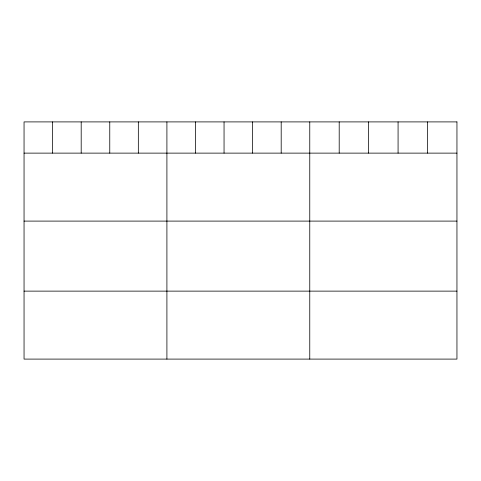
<?xml version="1.0" encoding="UTF-8"?>
<svg xmlns="http://www.w3.org/2000/svg" width="481" height="481" viewBox="0 0 481 481"><rect width="100%" height="100%" fill="white"/><g stroke="black" fill="none" stroke-linecap="round" stroke-linejoin="round"><path stroke-width="0.72" d="M24.05 153.126L456.95 153.126M24.05 221.098L456.95 221.098M24.05 291.125L456.95 291.125M427.513 121.903L427.513 153.126M398.076 121.903L398.076 153.126M368.638 121.903L368.638 153.126M339.201 121.903L339.201 153.126M309.764 121.903L309.764 359.097M281.193 121.903L281.193 153.126M252.621 121.903L252.621 153.126M224.05 121.903L224.05 153.126M195.478 121.903L195.478 153.126M166.907 121.903L166.907 359.097M138.336 121.903L138.336 153.126M109.764 121.903L109.764 153.126M81.193 121.903L81.193 153.126M52.621 121.903L52.621 153.126M456.95 121.903L24.05 121.903L24.05 359.097L456.95 359.097L456.95 121.903"/></g></svg>
